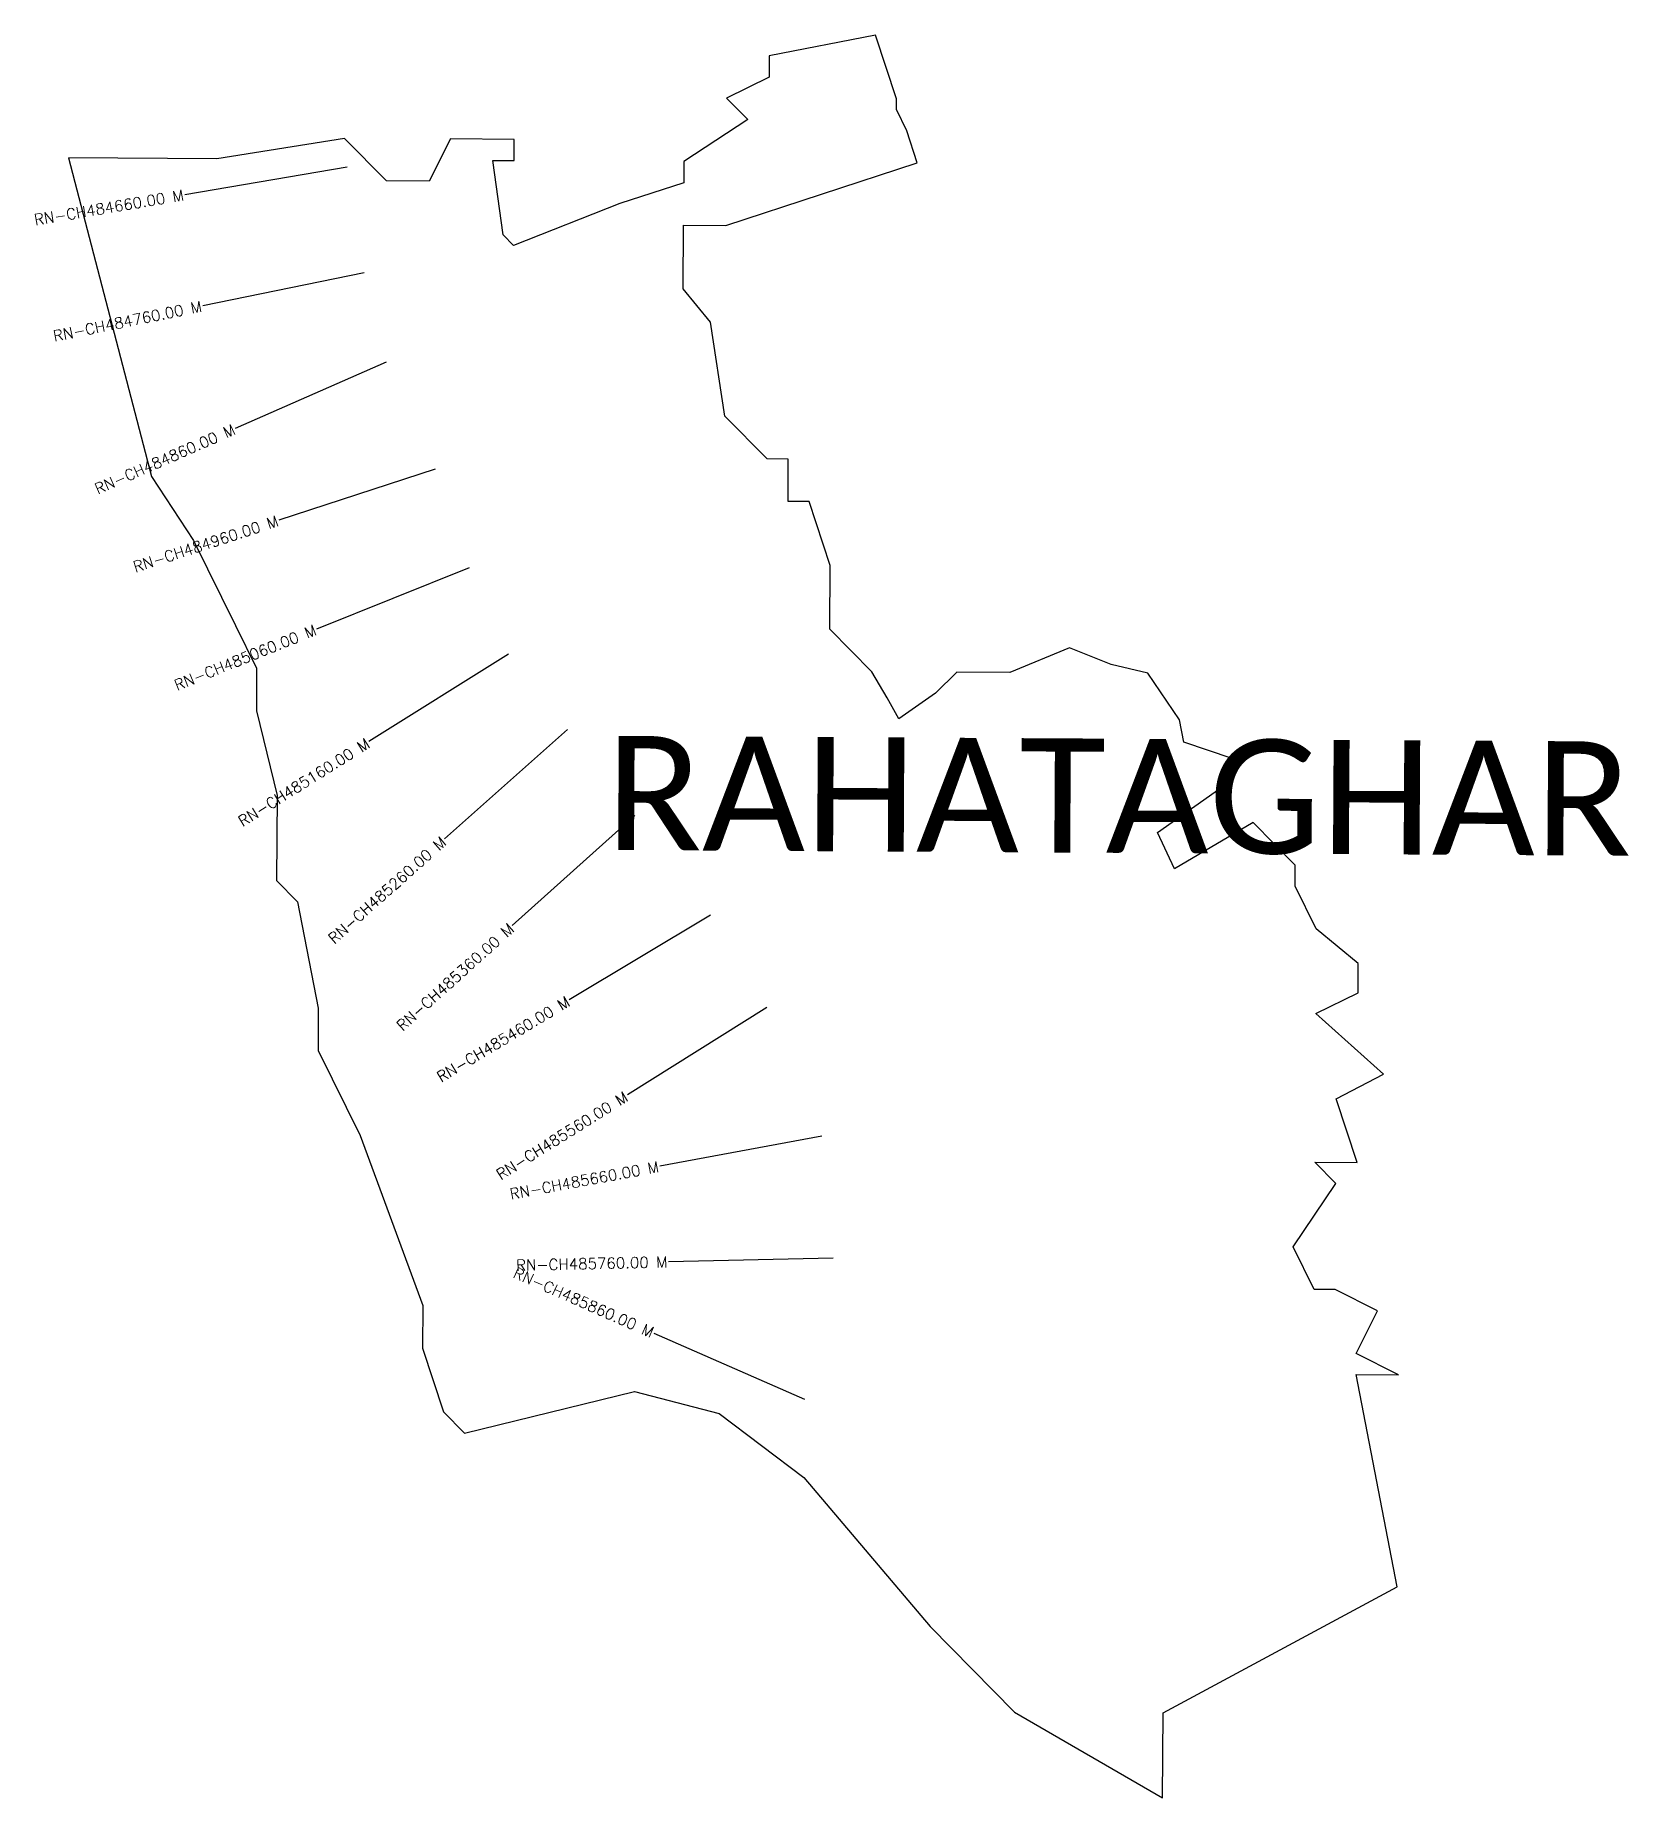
# Model space of a CAD drawing. Header units: metres. Extents: x 314714 to 316166, y 1897203 to 1898809.
import ezdxf
from ezdxf.enums import TextEntityAlignment as Align

# ---------------------------------------------------------------- set-up
doc = ezdxf.new("R2010")
doc.units = ezdxf.units.M
for name, color, linetype in [('CS', 134, 'Continuous'), ('CSMark', 6, 'Continuous'), ('VILLAGE BOUNDRY', 10, 'Continuous'), ('VILLAGE NAME', 250, 'Continuous')]:
    doc.layers.add(name, color=color, linetype=linetype)
doc.styles.get("Standard").update_dxf_attribs({"font": 'simplex.shx'})

msp = doc.modelspace()

# ---------------------------------------------------------------- linework, layer by layer
at = {"layer": 'CS'}
for p, q in [((314998.2, 1898688.8), (314850.3, 1898663.8)), ((315013.7, 1898592.6), (314866.8, 1898562.6)), ((315033.7, 1898511.2), (314896.4, 1898450.9)), ((315078.6, 1898413.7), (314936, 1898367.2)), ((315109.6, 1898323.9), (314970.5, 1898268)), ((315145.3, 1898245.2), (315018.2, 1898165.5)), ((315199, 1898176.6), (315087.1, 1898076.7)), ((315260.3, 1898098.1), (315148.8, 1897997.7)), ((315329.5, 1898007.1), (315200.7, 1897930.1)), ((315380.7, 1897923), (315253.6, 1897843.4)), ((315430.7, 1897805.9), (315283.2, 1897778.4)), ((315441.2, 1897694.5), (315291.2, 1897691.2)), ((315415.2, 1897565.7), (315277.9, 1897626.1))]:
    msp.add_line(p, q, dxfattribs=at)
at = {"layer": 'VILLAGE BOUNDRY'}
msp.add_lwpolyline([(315942.6, 1897862.3), (315880.8, 1897917.5), (315919.5, 1897936.6), (315919.4, 1897963.2), (315881.2, 1897994.8), (315862.1, 1898033.6), (315862.2, 1898052.9), (315823.7, 1898091.8), (315752.3, 1898049.4), (315736.7, 1898082.7), (315804.6, 1898130.6), (315804.8, 1898150), (315760.6, 1898164.9), (315756.6, 1898185.2), (315727.8, 1898227.7), (315694.4, 1898235.8), (315656.4, 1898250.9), (315602.1, 1898228.4), (315553.8, 1898228.7), (315534.4, 1898209.5), (315501.1, 1898186.1), (315490.2, 1898205.2), (315476.5, 1898229.1), (315438, 1898268), (315438.4, 1898326), (315419.3, 1898384.1), (315400, 1898384.2), (315400.2, 1898422.9), (315380.9, 1898423), (315342.5, 1898461.9), (315329.5, 1898547.7), (315304.4, 1898578.2), (315304.8, 1898636.2), (315343.4, 1898635.9), (315517.8, 1898693), (315508.3, 1898722), (315498.7, 1898741.4), (315498.8, 1898751.1), (315479.7, 1898809.2), (315382.9, 1898790.4), (315382.8, 1898771.1), (315344.1, 1898751.9), (315363.3, 1898732.5), (315305.1, 1898694.2), (315305, 1898674.8), (315246.9, 1898655.8), (315150, 1898617.7), (315140.4, 1898627.4), (315131.1, 1898695.1), (315150.4, 1898695), (315150.5, 1898714.3), (315092.5, 1898714.7), (315073, 1898676.2), (315034.3, 1898676.4), (314995.8, 1898715.2), (314879.7, 1898696.6), (314744.4, 1898697.3), (314820.1, 1898406.9), (314858.4, 1898348.6), (314896.6, 1898271.1), (314915.8, 1898232.3), (314915.6, 1898193.6), (314934.4, 1898116.2), (314934, 1898038.9), (314953.2, 1898019.4), (314972, 1897922.6), (314971.8, 1897884), (315010.1, 1897806.4), (315067.2, 1897651.4), (315067, 1897612.7), (315086, 1897554.6), (315105.2, 1897535.2), (315260.1, 1897573), (315337.3, 1897553.2), (315414.3, 1897494.8), (315529.5, 1897358.8), (315606.5, 1897281), (315741.3, 1897202.9), (315741.8, 1897280.2), (315955.1, 1897395), (315917.6, 1897588.6), (315956.2, 1897588.4), (315917.7, 1897607.9), (315937.2, 1897646.5), (315898.6, 1897666), (315879.3, 1897666.2), (315860.2, 1897704.9), (315899.2, 1897762.7), (315880, 1897782.2), (315918.7, 1897781.9), (315899.6, 1897840)], close=True, dxfattribs=at)

# ---------------------------------------------------------------- texts
at = {"layer": 'CSMark'}
for s, rotation, p in [('RN-CH484660.00 M', 9.5643, (314849.3, 1898663.7)), ('RN-CH484760.00 M', 11.544, (314865.8, 1898562.4)), ('RN-CH484860.00 M', 23.7094, (314895.4, 1898450.5)), ('RN-CH484960.00 M', 18.0395, (314935.1, 1898366.9)), ('RN-CH485060.00 M', 21.8796, (314969.5, 1898267.7)), ('RN-CH485160.00 M', 32.0987, (315017.4, 1898165)), ('RN-CH485260.00 M', 41.7564, (315086.3, 1898076)), ('RN-CH485360.00 M', 42.0006, (315148.1, 1897997)), ('RN-CH485460.00 M', 30.8546, (315199.9, 1897929.6)), ('RN-CH485560.00 M', 32.0122, (315252.7, 1897842.9)), ('RN-CH485660.00 M', 10.5531, (315282.2, 1897778.2)), ('RN-CH485860.00 M', 336.2401, (315277, 1897626.5)), ('RN-CH485760.00 M', 1.2481, (315290.2, 1897691.2))]:
    msp.add_text(s, height=10, rotation=rotation, dxfattribs=at).set_placement(p, align=Align.MIDDLE_RIGHT)
at = {"layer": 'VILLAGE NAME', "insert": (315234.2, 1898170.7), "char_height": 104.042, "attachment_point": 1, "rotation": 359.6762}
msp.add_mtext_dynamic_manual_height_columns('{\\fCalibri|b0|i0|c0|p34;RAHATAGHAR}', width=1097.028, gutter_width=520.2, heights=[0], dxfattribs=at)

doc.saveas('drawing.dxf')
